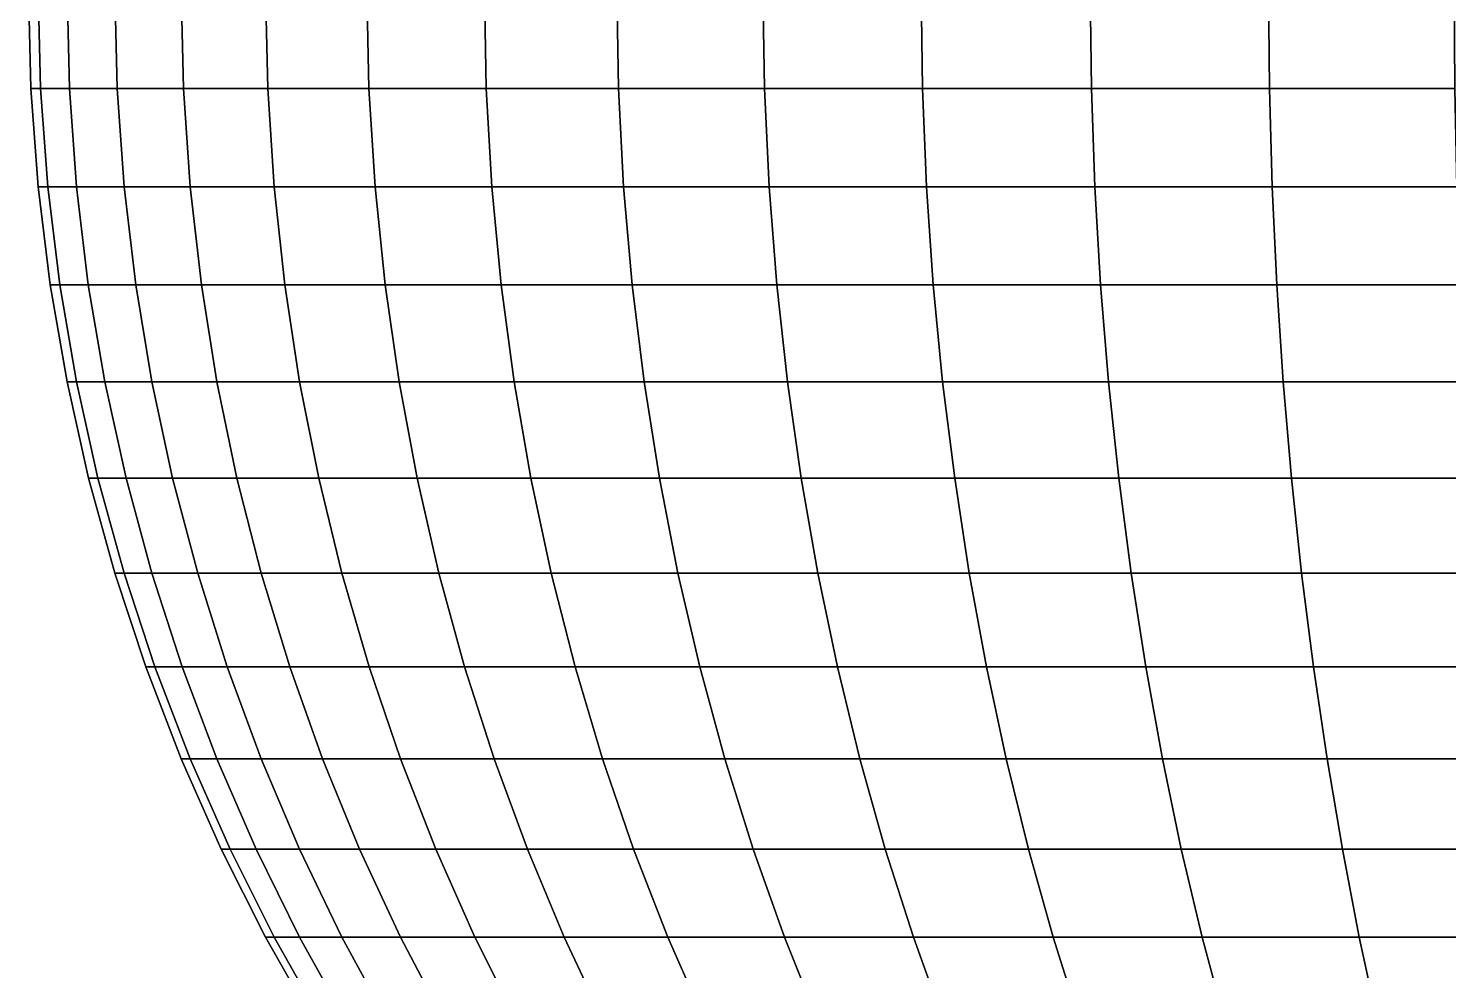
# Model space of a CAD drawing. Extents: x -610 to 610, y -610 to 610.
# Drawn here: x -609.6 to -178.6, y -297.5 to -11.7 of the extents above; entities that cross this region are included whole.
import ezdxf

# ---------------------------------------------------------------- set-up
doc = ezdxf.new("R2010")
doc.units = 0

msp = doc.modelspace()

# ---------------------------------------------------------------- linework, layer by layer
for points in [[(-608.865723, -29.911655), (-609.599976, 0), (-606.664612, 0, -59.751247), (-605.933899, -29.911655, -59.679276)], [(-605.933899, -29.911655, 59.679276), (-606.664612, 0, 59.751247), (-609.599976, 0), (-608.865723, -29.911655)], [(-605.933899, -29.911655, -59.679276), (-606.664612, 0, -59.751247), (-597.886719, 0, -118.927063), (-597.166504, -29.911655, -118.783813)], [(-597.166504, -29.911655, 118.783813), (-597.886719, 0, 118.927063), (-606.664612, 0, 59.751247), (-605.933899, -29.911655, 59.679276)], [(-597.166504, -29.911655, -118.783813), (-597.886719, 0, -118.927063), (-583.35083, 0, -176.957535), (-582.648132, -29.911655, -176.744385)], [(-582.648132, -29.911655, 176.744385), (-583.35083, 0, 176.957535), (-597.886719, 0, 118.927063), (-597.166504, -29.911655, 118.783813)], [(-582.648132, -29.911655, -176.744385), (-583.35083, 0, -176.957535), (-563.19696, 0, -233.283813), (-562.518555, -29.911655, -233.002823)], [(-562.518555, -29.911655, 233.002823), (-563.19696, 0, 233.283813), (-583.35083, 0, 176.957535), (-582.648132, -29.911655, 176.744385)], [(-562.518555, -29.911655, -233.002823), (-563.19696, 0, -233.283813), (-537.619202, 0, -287.363464), (-536.971619, -29.911655, -287.017303)], [(-536.971619, -29.911655, 287.017303), (-537.619202, 0, 287.363464), (-563.19696, 0, 233.283813), (-562.518555, -29.911655, 233.002823)], [(-536.971619, -29.911655, -287.017303), (-537.619202, 0, -287.363464), (-506.863861, 0, -338.675629), (-506.253326, -29.911655, -338.267639)], [(-506.253326, -29.911655, 338.267639), (-506.863861, 0, 338.675629), (-537.619202, 0, 287.363464), (-536.971619, -29.911655, 287.017303)], [(-506.253326, -29.911655, -338.267639), (-506.863861, 0, -338.675629), (-471.227173, 0, -386.726135), (-470.659576, -29.911655, -386.260315)], [(-470.659576, -29.911655, 386.260315), (-471.227173, 0, 386.726135), (-506.863861, 0, 338.675629), (-506.253326, -29.911655, 338.267639)], [(-470.659576, -29.911655, -386.260315), (-471.227173, 0, -386.726135), (-431.052277, 0, -431.052277), (-430.533051, -29.911655, -430.533051)], [(-430.533051, -29.911655, 430.533051), (-431.052277, 0, 431.052277), (-471.227173, 0, 386.726135), (-470.659576, -29.911655, 386.260315)], [(-430.533051, -29.911655, -430.533051), (-431.052277, 0, -431.052277), (-386.726135, 0, -471.227173), (-386.260315, -29.911655, -470.659576)], [(-386.260315, -29.911655, 470.659576), (-386.726135, 0, 471.227173), (-431.052277, 0, 431.052277), (-430.533051, -29.911655, 430.533051)], [(-386.260315, -29.911655, -470.659576), (-386.726135, 0, -471.227173), (-338.675629, 0, -506.863861), (-338.267639, -29.911655, -506.253326)], [(-338.267639, -29.911655, 506.253326), (-338.675629, 0, 506.863861), (-386.726135, 0, 471.227173), (-386.260315, -29.911655, 470.659576)], [(-338.267639, -29.911655, -506.253326), (-338.675629, 0, -506.863861), (-287.363464, 0, -537.619202), (-287.017303, -29.911655, -536.971619)], [(-287.017303, -29.911655, 536.971619), (-287.363464, 0, 537.619202), (-338.675629, 0, 506.863861), (-338.267639, -29.911655, 506.253326)], [(-287.017303, -29.911655, -536.971619), (-287.363464, 0, -537.619202), (-233.283813, 0, -563.19696), (-233.002823, -29.911655, -562.518555)], [(-233.002823, -29.911655, 562.518555), (-233.283813, 0, 563.19696), (-287.363464, 0, 537.619202), (-287.017303, -29.911655, 536.971619)], [(-233.002823, -29.911655, -562.518555), (-233.283813, 0, -563.19696), (-176.957535, 0, -583.35083), (-176.744385, -29.911655, -582.648132)], [(-176.744385, -29.911655, 582.648132), (-176.957535, 0, 583.35083), (-233.283813, 0, 563.19696), (-233.002823, -29.911655, 562.518555)], [(-606.664612, -59.751247), (-608.865723, -29.911655), (-605.933899, -29.911655, -59.679276), (-603.743347, -59.751247, -59.463531)], [(-603.743347, -59.751247, 59.463531), (-605.933899, -29.911655, 59.679276), (-608.865723, -29.911655), (-606.664612, -59.751247)], [(-603.743347, -59.751247, -59.463531), (-605.933899, -29.911655, -59.679276), (-597.166504, -29.911655, -118.783813), (-595.007751, -59.751247, -118.354393)], [(-595.007751, -59.751247, 118.354393), (-597.166504, -29.911655, 118.783813), (-605.933899, -29.911655, 59.679276), (-603.743347, -59.751247, 59.463531)], [(-595.007751, -59.751247, -118.354393), (-597.166504, -29.911655, -118.783813), (-582.648132, -29.911655, -176.744385), (-580.541809, -59.751247, -176.105438)], [(-580.541809, -59.751247, 176.105438), (-582.648132, -29.911655, 176.744385), (-597.166504, -29.911655, 118.783813), (-595.007751, -59.751247, 118.354393)], [(-580.541809, -59.751247, -176.105438), (-582.648132, -29.911655, -176.744385), (-562.518555, -29.911655, -233.002823), (-560.484985, -59.751247, -232.160507)], [(-560.484985, -59.751247, 232.160507), (-562.518555, -29.911655, 233.002823), (-582.648132, -29.911655, 176.744385), (-580.541809, -59.751247, 176.105438)], [(-560.484985, -59.751247, -232.160507), (-562.518555, -29.911655, -233.002823), (-536.971619, -29.911655, -287.017303), (-535.030396, -59.751247, -285.979706)], [(-535.030396, -59.751247, 285.979706), (-536.971619, -29.911655, 287.017303), (-562.518555, -29.911655, 233.002823), (-560.484985, -59.751247, 232.160507)], [(-535.030396, -59.751247, -285.979706), (-536.971619, -29.911655, -287.017303), (-506.253326, -29.911655, -338.267639), (-504.423157, -59.751247, -337.0448)], [(-504.423157, -59.751247, 337.0448), (-506.253326, -29.911655, 338.267639), (-536.971619, -29.911655, 287.017303), (-535.030396, -59.751247, 285.979706)], [(-504.423157, -59.751247, -337.0448), (-506.253326, -29.911655, -338.267639), (-470.659576, -29.911655, -386.260315), (-468.958069, -59.751247, -384.863983)], [(-468.958069, -59.751247, 384.863983), (-470.659576, -29.911655, 386.260315), (-506.253326, -29.911655, 338.267639), (-504.423157, -59.751247, 337.0448)], [(-468.958069, -59.751247, -384.863983), (-470.659576, -29.911655, -386.260315), (-430.533051, -29.911655, -430.533051), (-428.976654, -59.751247, -428.976654)], [(-428.976654, -59.751247, 428.976654), (-430.533051, -29.911655, 430.533051), (-470.659576, -29.911655, 386.260315), (-468.958069, -59.751247, 384.863983)], [(-428.976654, -59.751247, -428.976654), (-430.533051, -29.911655, -430.533051), (-386.260315, -29.911655, -470.659576), (-384.863983, -59.751247, -468.958069)], [(-384.863983, -59.751247, 468.958069), (-386.260315, -29.911655, 470.659576), (-430.533051, -29.911655, 430.533051), (-428.976654, -59.751247, 428.976654)], [(-384.863983, -59.751247, -468.958069), (-386.260315, -29.911655, -470.659576), (-338.267639, -29.911655, -506.253326), (-337.0448, -59.751247, -504.423157)], [(-337.0448, -59.751247, 504.423157), (-338.267639, -29.911655, 506.253326), (-386.260315, -29.911655, 470.659576), (-384.863983, -59.751247, 468.958069)], [(-337.0448, -59.751247, -504.423157), (-338.267639, -29.911655, -506.253326), (-287.017303, -29.911655, -536.971619), (-285.979706, -59.751247, -535.030396)], [(-285.979706, -59.751247, 535.030396), (-287.017303, -29.911655, 536.971619), (-338.267639, -29.911655, 506.253326), (-337.0448, -59.751247, 504.423157)], [(-285.979706, -59.751247, -535.030396), (-287.017303, -29.911655, -536.971619), (-233.002823, -29.911655, -562.518555), (-232.160507, -59.751247, -560.484985)], [(-232.160507, -59.751247, 560.484985), (-233.002823, -29.911655, 562.518555), (-287.017303, -29.911655, 536.971619), (-285.979706, -59.751247, 535.030396)], [(-232.160507, -59.751247, -560.484985), (-233.002823, -29.911655, -562.518555), (-176.744385, -29.911655, -582.648132), (-176.105438, -59.751247, -580.541809)], [(-176.105438, -59.751247, 580.541809), (-176.744385, -29.911655, 582.648132), (-233.002823, -29.911655, 562.518555), (-232.160507, -59.751247, 560.484985)], [(-603.002014, -89.446892), (-606.664612, -59.751247), (-603.743347, -59.751247, -59.463531), (-600.098389, -89.446892, -59.10453)], [(-600.098389, -89.446892, 59.10453), (-603.743347, -59.751247, 59.463531), (-606.664612, -59.751247), (-603.002014, -89.446892)], [(-600.098389, -89.446892, -59.10453), (-603.743347, -59.751247, -59.463531), (-595.007751, -59.751247, -118.354393), (-591.415527, -89.446892, -117.639854)], [(-591.415527, -89.446892, 117.639854), (-595.007751, -59.751247, 118.354393), (-603.743347, -59.751247, 59.463531), (-600.098389, -89.446892, 59.10453)], [(-591.415527, -89.446892, -117.639854), (-595.007751, -59.751247, -118.354393), (-580.541809, -59.751247, -176.105438), (-577.036926, -89.446892, -175.042236)], [(-577.036926, -89.446892, 175.042236), (-580.541809, -59.751247, 176.105438), (-595.007751, -59.751247, 118.354393), (-591.415527, -89.446892, 117.639854)], [(-577.036926, -89.446892, -175.042236), (-580.541809, -59.751247, -176.105438), (-560.484985, -59.751247, -232.160507), (-557.101196, -89.446892, -230.758881)], [(-557.101196, -89.446892, 230.758881), (-560.484985, -59.751247, 232.160507), (-580.541809, -59.751247, 176.105438), (-577.036926, -89.446892, 175.042236)], [(-557.101196, -89.446892, -230.758881), (-560.484985, -59.751247, -232.160507), (-535.030396, -59.751247, -285.979706), (-531.800293, -89.446892, -284.253174)], [(-531.800293, -89.446892, 284.253174), (-535.030396, -59.751247, 285.979706), (-560.484985, -59.751247, 232.160507), (-557.101196, -89.446892, 230.758881)], [(-531.800293, -89.446892, -284.253174), (-535.030396, -59.751247, -285.979706), (-504.423157, -59.751247, -337.0448), (-501.377838, -89.446892, -335.009979)], [(-501.377838, -89.446892, 335.009979), (-504.423157, -59.751247, 337.0448), (-535.030396, -59.751247, 285.979706), (-531.800293, -89.446892, 284.253174)], [(-501.377838, -89.446892, -335.009979), (-504.423157, -59.751247, -337.0448), (-468.958069, -59.751247, -384.863983), (-466.126862, -89.446892, -382.540436)], [(-466.126862, -89.446892, 382.540436), (-468.958069, -59.751247, 384.863983), (-504.423157, -59.751247, 337.0448), (-501.377838, -89.446892, 335.009979)], [(-466.126862, -89.446892, -382.540436), (-468.958069, -59.751247, -384.863983), (-428.976654, -59.751247, -428.976654), (-426.38681, -89.446892, -426.38681)], [(-426.38681, -89.446892, 426.38681), (-428.976654, -59.751247, 428.976654), (-468.958069, -59.751247, 384.863983), (-466.126862, -89.446892, 382.540436)], [(-426.38681, -89.446892, -426.38681), (-428.976654, -59.751247, -428.976654), (-384.863983, -59.751247, -468.958069), (-382.540436, -89.446892, -466.126862)], [(-382.540436, -89.446892, 466.126862), (-384.863983, -59.751247, 468.958069), (-428.976654, -59.751247, 428.976654), (-426.38681, -89.446892, 426.38681)], [(-382.540436, -89.446892, -466.126862), (-384.863983, -59.751247, -468.958069), (-337.0448, -59.751247, -504.423157), (-335.009979, -89.446892, -501.377838)], [(-335.009979, -89.446892, 501.377838), (-337.0448, -59.751247, 504.423157), (-384.863983, -59.751247, 468.958069), (-382.540436, -89.446892, 466.126862)], [(-335.009979, -89.446892, -501.377838), (-337.0448, -59.751247, -504.423157), (-285.979706, -59.751247, -535.030396), (-284.253174, -89.446892, -531.800293)], [(-284.253174, -89.446892, 531.800293), (-285.979706, -59.751247, 535.030396), (-337.0448, -59.751247, 504.423157), (-335.009979, -89.446892, 501.377838)], [(-284.253174, -89.446892, -531.800293), (-285.979706, -59.751247, -535.030396), (-232.160507, -59.751247, -560.484985), (-230.758881, -89.446892, -557.101196)], [(-230.758881, -89.446892, 557.101196), (-232.160507, -59.751247, 560.484985), (-285.979706, -59.751247, 535.030396), (-284.253174, -89.446892, 531.800293)], [(-230.758881, -89.446892, -557.101196), (-232.160507, -59.751247, -560.484985), (-176.105438, -59.751247, -580.541809), (-175.042236, -89.446892, -577.036926)], [(-175.042236, -89.446892, 577.036926), (-176.105438, -59.751247, 580.541809), (-232.160507, -59.751247, 560.484985), (-230.758881, -89.446892, 557.101196)], [(-597.886719, -118.927063), (-603.002014, -89.446892), (-600.098389, -89.446892, -59.10453), (-595.007751, -118.927063, -58.603146)], [(-595.007751, -118.927063, 58.603146), (-600.098389, -89.446892, 59.10453), (-603.002014, -89.446892), (-597.886719, -118.927063)], [(-595.007751, -118.927063, -58.603146), (-600.098389, -89.446892, -59.10453), (-591.415527, -89.446892, -117.639854), (-586.398499, -118.927063, -116.641907)], [(-586.398499, -118.927063, 116.641907), (-591.415527, -89.446892, 117.639854), (-600.098389, -89.446892, 59.10453), (-595.007751, -118.927063, 58.603146)], [(-586.398499, -118.927063, -116.641907), (-591.415527, -89.446892, -117.639854), (-577.036926, -89.446892, -175.042236), (-572.141907, -118.927063, -173.557358)], [(-572.141907, -118.927063, 173.557358), (-577.036926, -89.446892, 175.042236), (-591.415527, -89.446892, 117.639854), (-586.398499, -118.927063, 116.641907)], [(-572.141907, -118.927063, -173.557358), (-577.036926, -89.446892, -175.042236), (-557.101196, -89.446892, -230.758881), (-552.375305, -118.927063, -228.801331)], [(-552.375305, -118.927063, 228.801331), (-557.101196, -89.446892, 230.758881), (-577.036926, -89.446892, 175.042236), (-572.141907, -118.927063, 173.557358)], [(-552.375305, -118.927063, -228.801331), (-557.101196, -89.446892, -230.758881), (-531.800293, -89.446892, -284.253174), (-527.289001, -118.927063, -281.841858)], [(-527.289001, -118.927063, 281.841858), (-531.800293, -89.446892, 284.253174), (-557.101196, -89.446892, 230.758881), (-552.375305, -118.927063, 228.801331)], [(-527.289001, -118.927063, -281.841858), (-531.800293, -89.446892, -284.253174), (-501.377838, -89.446892, -335.009979), (-497.124634, -118.927063, -332.16806)], [(-497.124634, -118.927063, 332.16806), (-501.377838, -89.446892, 335.009979), (-531.800293, -89.446892, 284.253174), (-527.289001, -118.927063, 281.841858)], [(-497.124634, -118.927063, -332.16806), (-501.377838, -89.446892, -335.009979), (-466.126862, -89.446892, -382.540436), (-462.172668, -118.927063, -379.295319)], [(-462.172668, -118.927063, 379.295319), (-466.126862, -89.446892, 382.540436), (-501.377838, -89.446892, 335.009979), (-497.124634, -118.927063, 332.16806)], [(-462.172668, -118.927063, -379.295319), (-466.126862, -89.446892, -382.540436), (-426.38681, -89.446892, -426.38681), (-422.769775, -118.927063, -422.769775)], [(-422.769775, -118.927063, 422.769775), (-426.38681, -89.446892, 426.38681), (-466.126862, -89.446892, 382.540436), (-462.172668, -118.927063, 379.295319)], [(-422.769775, -118.927063, -422.769775), (-426.38681, -89.446892, -426.38681), (-382.540436, -89.446892, -466.126862), (-379.295319, -118.927063, -462.172668)], [(-379.295319, -118.927063, 462.172668), (-382.540436, -89.446892, 466.126862), (-426.38681, -89.446892, 426.38681), (-422.769775, -118.927063, 422.769775)], [(-379.295319, -118.927063, -462.172668), (-382.540436, -89.446892, -466.126862), (-335.009979, -89.446892, -501.377838), (-332.16806, -118.927063, -497.124634)], [(-332.16806, -118.927063, 497.124634), (-335.009979, -89.446892, 501.377838), (-382.540436, -89.446892, 466.126862), (-379.295319, -118.927063, 462.172668)], [(-332.16806, -118.927063, -497.124634), (-335.009979, -89.446892, -501.377838), (-284.253174, -89.446892, -531.800293), (-281.841858, -118.927063, -527.289001)], [(-281.841858, -118.927063, 527.289001), (-284.253174, -89.446892, 531.800293), (-335.009979, -89.446892, 501.377838), (-332.16806, -118.927063, 497.124634)], [(-281.841858, -118.927063, -527.289001), (-284.253174, -89.446892, -531.800293), (-230.758881, -89.446892, -557.101196), (-228.801331, -118.927063, -552.375305)], [(-228.801331, -118.927063, 552.375305), (-230.758881, -89.446892, 557.101196), (-284.253174, -89.446892, 531.800293), (-281.841858, -118.927063, 527.289001)], [(-228.801331, -118.927063, -552.375305), (-230.758881, -89.446892, -557.101196), (-175.042236, -89.446892, -577.036926), (-173.557358, -118.927063, -572.141907)], [(-173.557358, -118.927063, 572.141907), (-175.042236, -89.446892, 577.036926), (-230.758881, -89.446892, 557.101196), (-228.801331, -118.927063, 552.375305)], [(-591.331055, -148.120712), (-597.886719, -118.927063), (-595.007751, -118.927063, -58.603146), (-588.483643, -148.120712, -57.960579)], [(-588.483643, -148.120712, 57.960579), (-595.007751, -118.927063, 58.603146), (-597.886719, -118.927063), (-591.331055, -148.120712)], [(-588.483643, -148.120712, -57.960579), (-595.007751, -118.927063, -58.603146), (-586.398499, -118.927063, -116.641907), (-579.96875, -148.120712, -115.362961)], [(-579.96875, -148.120712, 115.362961), (-586.398499, -118.927063, 116.641907), (-595.007751, -118.927063, 58.603146), (-588.483643, -148.120712, 57.960579)], [(-579.96875, -148.120712, -115.362961), (-586.398499, -118.927063, -116.641907), (-572.141907, -118.927063, -173.557358), (-565.86853, -148.120712, -171.654343)], [(-565.86853, -148.120712, 171.654343), (-572.141907, -118.927063, 173.557358), (-586.398499, -118.927063, 116.641907), (-579.96875, -148.120712, 115.362961)], [(-565.86853, -148.120712, -171.654343), (-572.141907, -118.927063, -173.557358), (-552.375305, -118.927063, -228.801331), (-546.318665, -148.120712, -226.292603)], [(-546.318665, -148.120712, 226.292603), (-552.375305, -118.927063, 228.801331), (-572.141907, -118.927063, 173.557358), (-565.86853, -148.120712, 171.654343)], [(-546.318665, -148.120712, -226.292603), (-552.375305, -118.927063, -228.801331), (-527.289001, -118.927063, -281.841858), (-521.507385, -148.120712, -278.751526)], [(-521.507385, -148.120712, 278.751526), (-527.289001, -118.927063, 281.841858), (-552.375305, -118.927063, 228.801331), (-546.318665, -148.120712, 226.292603)], [(-521.507385, -148.120712, -278.751526), (-527.289001, -118.927063, -281.841858), (-497.124634, -118.927063, -332.16806), (-491.673798, -148.120712, -328.525909)], [(-491.673798, -148.120712, 328.525909), (-497.124634, -118.927063, 332.16806), (-527.289001, -118.927063, 281.841858), (-521.507385, -148.120712, 278.751526)], [(-491.673798, -148.120712, -328.525909), (-497.124634, -118.927063, -332.16806), (-462.172668, -118.927063, -379.295319), (-457.105103, -148.120712, -375.136444)], [(-457.105103, -148.120712, 375.136444), (-462.172668, -118.927063, 379.295319), (-497.124634, -118.927063, 332.16806), (-491.673798, -148.120712, 328.525909)], [(-457.105103, -148.120712, -375.136444), (-462.172668, -118.927063, -379.295319), (-422.769775, -118.927063, -422.769775), (-418.134186, -148.120712, -418.134186)], [(-418.134186, -148.120712, 418.134186), (-422.769775, -118.927063, 422.769775), (-462.172668, -118.927063, 379.295319), (-457.105103, -148.120712, 375.136444)], [(-418.134186, -148.120712, -418.134186), (-422.769775, -118.927063, -422.769775), (-379.295319, -118.927063, -462.172668), (-375.136444, -148.120712, -457.105103)], [(-375.136444, -148.120712, 457.105103), (-379.295319, -118.927063, 462.172668), (-422.769775, -118.927063, 422.769775), (-418.134186, -148.120712, 418.134186)], [(-375.136444, -148.120712, -457.105103), (-379.295319, -118.927063, -462.172668), (-332.16806, -118.927063, -497.124634), (-328.525909, -148.120712, -491.673798)], [(-328.525909, -148.120712, 491.673798), (-332.16806, -118.927063, 497.124634), (-379.295319, -118.927063, 462.172668), (-375.136444, -148.120712, 457.105103)], [(-328.525909, -148.120712, -491.673798), (-332.16806, -118.927063, -497.124634), (-281.841858, -118.927063, -527.289001), (-278.751526, -148.120712, -521.507385)], [(-278.751526, -148.120712, 521.507385), (-281.841858, -118.927063, 527.289001), (-332.16806, -118.927063, 497.124634), (-328.525909, -148.120712, 491.673798)], [(-278.751526, -148.120712, -521.507385), (-281.841858, -118.927063, -527.289001), (-228.801331, -118.927063, -552.375305), (-226.292603, -148.120712, -546.318665)], [(-226.292603, -148.120712, 546.318665), (-228.801331, -118.927063, 552.375305), (-281.841858, -118.927063, 527.289001), (-278.751526, -148.120712, 521.507385)], [(-226.292603, -148.120712, -546.318665), (-228.801331, -118.927063, -552.375305), (-173.557358, -118.927063, -572.141907), (-171.654343, -148.120712, -565.86853)], [(-171.654343, -148.120712, 565.86853), (-173.557358, -118.927063, 572.141907), (-228.801331, -118.927063, 552.375305), (-226.292603, -148.120712, 546.318665)], [(-583.35083, -176.957535), (-591.331055, -148.120712), (-588.483643, -148.120712, -57.960579), (-580.541809, -176.957535, -57.178379)], [(-580.541809, -176.957535, 57.178379), (-588.483643, -148.120712, 57.960579), (-591.331055, -148.120712), (-583.35083, -176.957535)], [(-580.541809, -176.957535, -57.178379), (-588.483643, -148.120712, -57.960579), (-579.96875, -148.120712, -115.362961), (-572.141907, -176.957535, -113.806099)], [(-572.141907, -176.957535, 113.806099), (-579.96875, -148.120712, 115.362961), (-588.483643, -148.120712, 57.960579), (-580.541809, -176.957535, 57.178379)], [(-572.141907, -176.957535, -113.806099), (-579.96875, -148.120712, -115.362961), (-565.86853, -148.120712, -171.654343), (-558.231934, -176.957535, -169.337814)], [(-558.231934, -176.957535, 169.337814), (-565.86853, -148.120712, 171.654343), (-579.96875, -148.120712, 115.362961), (-572.141907, -176.957535, 113.806099)], [(-558.231934, -176.957535, -169.337814), (-565.86853, -148.120712, -171.654343), (-546.318665, -148.120712, -226.292603), (-538.945862, -176.957535, -223.238693)], [(-538.945862, -176.957535, 223.238693), (-546.318665, -148.120712, 226.292603), (-565.86853, -148.120712, 171.654343), (-558.231934, -176.957535, 169.337814)], [(-538.945862, -176.957535, -223.238693), (-546.318665, -148.120712, -226.292603), (-521.507385, -148.120712, -278.751526), (-514.469482, -176.957535, -274.989685)], [(-514.469482, -176.957535, 274.989685), (-521.507385, -148.120712, 278.751526), (-546.318665, -148.120712, 226.292603), (-538.945862, -176.957535, 223.238693)], [(-514.469482, -176.957535, -274.989685), (-521.507385, -148.120712, -278.751526), (-491.673798, -148.120712, -328.525909), (-485.038483, -176.957535, -324.092346)], [(-485.038483, -176.957535, 324.092346), (-491.673798, -148.120712, 328.525909), (-521.507385, -148.120712, 278.751526), (-514.469482, -176.957535, 274.989685)], [(-485.038483, -176.957535, -324.092346), (-491.673798, -148.120712, -328.525909), (-457.105103, -148.120712, -375.136444), (-450.936279, -176.957535, -370.073853)], [(-450.936279, -176.957535, 370.073853), (-457.105103, -148.120712, 375.136444), (-491.673798, -148.120712, 328.525909), (-485.038483, -176.957535, 324.092346)], [(-450.936279, -176.957535, -370.073853), (-457.105103, -148.120712, -375.136444), (-418.134186, -148.120712, -418.134186), (-412.491333, -176.957535, -412.491333)], [(-412.491333, -176.957535, 412.491333), (-418.134186, -148.120712, 418.134186), (-457.105103, -148.120712, 375.136444), (-450.936279, -176.957535, 370.073853)], [(-412.491333, -176.957535, -412.491333), (-418.134186, -148.120712, -418.134186), (-375.136444, -148.120712, -457.105103), (-370.073853, -176.957535, -450.936279)], [(-370.073853, -176.957535, 450.936279), (-375.136444, -148.120712, 457.105103), (-418.134186, -148.120712, 418.134186), (-412.491333, -176.957535, 412.491333)], [(-370.073853, -176.957535, -450.936279), (-375.136444, -148.120712, -457.105103), (-328.525909, -148.120712, -491.673798), (-324.092346, -176.957535, -485.038483)], [(-324.092346, -176.957535, 485.038483), (-328.525909, -148.120712, 491.673798), (-375.136444, -148.120712, 457.105103), (-370.073853, -176.957535, 450.936279)], [(-324.092346, -176.957535, -485.038483), (-328.525909, -148.120712, -491.673798), (-278.751526, -148.120712, -521.507385), (-274.989685, -176.957535, -514.469482)], [(-274.989685, -176.957535, 514.469482), (-278.751526, -148.120712, 521.507385), (-328.525909, -148.120712, 491.673798), (-324.092346, -176.957535, 485.038483)], [(-274.989685, -176.957535, -514.469482), (-278.751526, -148.120712, -521.507385), (-226.292603, -148.120712, -546.318665), (-223.238693, -176.957535, -538.945862)], [(-223.238693, -176.957535, 538.945862), (-226.292603, -148.120712, 546.318665), (-278.751526, -148.120712, 521.507385), (-274.989685, -176.957535, 514.469482)], [(-223.238693, -176.957535, -538.945862), (-226.292603, -148.120712, -546.318665), (-171.654343, -148.120712, -565.86853), (-169.337814, -176.957535, -558.231934)], [(-169.337814, -176.957535, 558.231934), (-171.654343, -148.120712, 565.86853), (-226.292603, -148.120712, 546.318665), (-223.238693, -176.957535, 538.945862)], [(-573.965271, -205.368057), (-583.35083, -176.957535), (-580.541809, -176.957535, -57.178379), (-571.201477, -205.368057, -56.258434)], [(-571.201477, -205.368057, 56.258434), (-580.541809, -176.957535, 57.178379), (-583.35083, -176.957535), (-573.965271, -205.368057)], [(-571.201477, -205.368057, -56.258434), (-580.541809, -176.957535, -57.178379), (-572.141907, -176.957535, -113.806099), (-562.936707, -205.368057, -111.975067)], [(-562.936707, -205.368057, 111.975067), (-572.141907, -176.957535, 113.806099), (-580.541809, -176.957535, 57.178379), (-571.201477, -205.368057, 56.258434)], [(-562.936707, -205.368057, -111.975067), (-572.141907, -176.957535, -113.806099), (-558.231934, -176.957535, -169.337814), (-549.250549, -205.368057, -166.613327)], [(-549.250549, -205.368057, 166.613327), (-558.231934, -176.957535, 169.337814), (-572.141907, -176.957535, 113.806099), (-562.936707, -205.368057, 111.975067)], [(-549.250549, -205.368057, -166.613327), (-558.231934, -176.957535, -169.337814), (-538.945862, -176.957535, -223.238693), (-530.27478, -205.368057, -219.647003)], [(-530.27478, -205.368057, 219.647003), (-538.945862, -176.957535, 223.238693), (-558.231934, -176.957535, 169.337814), (-549.250549, -205.368057, 166.613327)], [(-530.27478, -205.368057, -219.647003), (-538.945862, -176.957535, -223.238693), (-514.469482, -176.957535, -274.989685), (-506.192169, -205.368057, -270.565338)], [(-506.192169, -205.368057, 270.565338), (-514.469482, -176.957535, 274.989685), (-538.945862, -176.957535, 223.238693), (-530.27478, -205.368057, 219.647003)], [(-506.192169, -205.368057, -270.565338), (-514.469482, -176.957535, -274.989685), (-485.038483, -176.957535, -324.092346), (-477.23468, -205.368057, -318.878021)], [(-477.23468, -205.368057, 318.878021), (-485.038483, -176.957535, 324.092346), (-514.469482, -176.957535, 274.989685), (-506.192169, -205.368057, 270.565338)], [(-477.23468, -205.368057, -318.878021), (-485.038483, -176.957535, -324.092346), (-450.936279, -176.957535, -370.073853), (-443.681122, -205.368057, -364.11972)], [(-443.681122, -205.368057, 364.11972), (-450.936279, -176.957535, 370.073853), (-485.038483, -176.957535, 324.092346), (-477.23468, -205.368057, 318.878021)], [(-443.681122, -205.368057, -364.11972), (-450.936279, -176.957535, -370.073853), (-412.491333, -176.957535, -412.491333), (-405.854736, -205.368057, -405.854736)], [(-405.854736, -205.368057, 405.854736), (-412.491333, -176.957535, 412.491333), (-450.936279, -176.957535, 370.073853), (-443.681122, -205.368057, 364.11972)], [(-405.854736, -205.368057, -405.854736), (-412.491333, -176.957535, -412.491333), (-370.073853, -176.957535, -450.936279), (-364.11972, -205.368057, -443.681122)], [(-364.11972, -205.368057, 443.681122), (-370.073853, -176.957535, 450.936279), (-412.491333, -176.957535, 412.491333), (-405.854736, -205.368057, 405.854736)], [(-364.11972, -205.368057, -443.681122), (-370.073853, -176.957535, -450.936279), (-324.092346, -176.957535, -485.038483), (-318.878021, -205.368057, -477.23468)], [(-318.878021, -205.368057, 477.23468), (-324.092346, -176.957535, 485.038483), (-370.073853, -176.957535, 450.936279), (-364.11972, -205.368057, 443.681122)], [(-318.878021, -205.368057, -477.23468), (-324.092346, -176.957535, -485.038483), (-274.989685, -176.957535, -514.469482), (-270.565338, -205.368057, -506.192169)], [(-270.565338, -205.368057, 506.192169), (-274.989685, -176.957535, 514.469482), (-324.092346, -176.957535, 485.038483), (-318.878021, -205.368057, 477.23468)], [(-270.565338, -205.368057, -506.192169), (-274.989685, -176.957535, -514.469482), (-223.238693, -176.957535, -538.945862), (-219.647003, -205.368057, -530.27478)], [(-219.647003, -205.368057, 530.27478), (-223.238693, -176.957535, 538.945862), (-274.989685, -176.957535, 514.469482), (-270.565338, -205.368057, 506.192169)], [(-219.647003, -205.368057, -530.27478), (-223.238693, -176.957535, -538.945862), (-169.337814, -176.957535, -558.231934), (-166.613327, -205.368057, -549.250549)], [(-166.613327, -205.368057, 549.250549), (-169.337814, -176.957535, 558.231934), (-223.238693, -176.957535, 538.945862), (-219.647003, -205.368057, 530.27478)], [(-563.19696, -233.283813), (-573.965271, -205.368057), (-571.201477, -205.368057, -56.258434), (-560.484985, -233.283813, -55.202957)], [(-560.484985, -233.283813, 55.202957), (-571.201477, -205.368057, 56.258434), (-573.965271, -205.368057), (-563.19696, -233.283813)], [(-560.484985, -233.283813, -55.202957), (-571.201477, -205.368057, -56.258434), (-562.936707, -205.368057, -111.975067), (-552.375305, -233.283813, -109.874283)], [(-552.375305, -233.283813, 109.874283), (-562.936707, -205.368057, 111.975067), (-571.201477, -205.368057, 56.258434), (-560.484985, -233.283813, 55.202957)], [(-552.375305, -233.283813, -109.874283), (-562.936707, -205.368057, -111.975067), (-549.250549, -205.368057, -166.613327), (-538.945862, -233.283813, -163.487442)], [(-538.945862, -233.283813, 163.487442), (-549.250549, -205.368057, 166.613327), (-562.936707, -205.368057, 111.975067), (-552.375305, -233.283813, 109.874283)], [(-538.945862, -233.283813, -163.487442), (-549.250549, -205.368057, -166.613327), (-530.27478, -205.368057, -219.647003), (-520.326172, -233.283813, -215.526138)], [(-520.326172, -233.283813, 215.526138), (-530.27478, -205.368057, 219.647003), (-549.250549, -205.368057, 166.613327), (-538.945862, -233.283813, 163.487442)], [(-520.326172, -233.283813, -215.526138), (-530.27478, -205.368057, -219.647003), (-506.192169, -205.368057, -270.565338), (-496.695374, -233.283813, -265.489197)], [(-496.695374, -233.283813, 265.489197), (-506.192169, -205.368057, 270.565338), (-530.27478, -205.368057, 219.647003), (-520.326172, -233.283813, 215.526138)], [(-496.695374, -233.283813, -265.489197), (-506.192169, -205.368057, -270.565338), (-477.23468, -205.368057, -318.878021), (-468.281158, -233.283813, -312.895477)], [(-468.281158, -233.283813, 312.895477), (-477.23468, -205.368057, 318.878021), (-506.192169, -205.368057, 270.565338), (-496.695374, -233.283813, 265.489197)], [(-468.281158, -233.283813, -312.895477), (-477.23468, -205.368057, -318.878021), (-443.681122, -205.368057, -364.11972), (-435.357147, -233.283813, -357.288361)], [(-435.357147, -233.283813, 357.288361), (-443.681122, -205.368057, 364.11972), (-477.23468, -205.368057, 318.878021), (-468.281158, -233.283813, 312.895477)], [(-435.357147, -233.283813, -357.288361), (-443.681122, -205.368057, -364.11972), (-405.854736, -205.368057, -405.854736), (-398.240417, -233.283813, -398.240417)], [(-398.240417, -233.283813, 398.240417), (-405.854736, -205.368057, 405.854736), (-443.681122, -205.368057, 364.11972), (-435.357147, -233.283813, 357.288361)], [(-398.240417, -233.283813, -398.240417), (-405.854736, -205.368057, -405.854736), (-364.11972, -205.368057, -443.681122), (-357.288361, -233.283813, -435.357147)], [(-357.288361, -233.283813, 435.357147), (-364.11972, -205.368057, 443.681122), (-405.854736, -205.368057, 405.854736), (-398.240417, -233.283813, 398.240417)], [(-357.288361, -233.283813, -435.357147), (-364.11972, -205.368057, -443.681122), (-318.878021, -205.368057, -477.23468), (-312.895477, -233.283813, -468.281158)], [(-312.895477, -233.283813, 468.281158), (-318.878021, -205.368057, 477.23468), (-364.11972, -205.368057, 443.681122), (-357.288361, -233.283813, 435.357147)], [(-312.895477, -233.283813, -468.281158), (-318.878021, -205.368057, -477.23468), (-270.565338, -205.368057, -506.192169), (-265.489197, -233.283813, -496.695374)], [(-265.489197, -233.283813, 496.695374), (-270.565338, -205.368057, 506.192169), (-318.878021, -205.368057, 477.23468), (-312.895477, -233.283813, 468.281158)], [(-265.489197, -233.283813, -496.695374), (-270.565338, -205.368057, -506.192169), (-219.647003, -205.368057, -530.27478), (-215.526138, -233.283813, -520.326172)], [(-215.526138, -233.283813, 520.326172), (-219.647003, -205.368057, 530.27478), (-270.565338, -205.368057, 506.192169), (-265.489197, -233.283813, 496.695374)], [(-215.526138, -233.283813, -520.326172), (-219.647003, -205.368057, -530.27478), (-166.613327, -205.368057, -549.250549), (-163.487442, -233.283813, -538.945862)], [(-163.487442, -233.283813, 538.945862), (-166.613327, -205.368057, 549.250549), (-219.647003, -205.368057, 530.27478), (-215.526138, -233.283813, 520.326172)], [(-551.071899, -260.637573), (-563.19696, -233.283813), (-560.484985, -233.283813, -55.202957), (-548.418335, -260.637573, -54.014488)], [(-548.418335, -260.637573, 54.014488), (-560.484985, -233.283813, 55.202957), (-563.19696, -233.283813), (-551.071899, -260.637573)], [(-548.418335, -260.637573, -54.014488), (-560.484985, -233.283813, -55.202957), (-552.375305, -233.283813, -109.874283), (-540.483154, -260.637573, -107.508789)], [(-540.483154, -260.637573, 107.508789), (-552.375305, -233.283813, 109.874283), (-560.484985, -233.283813, 55.202957), (-548.418335, -260.637573, 54.014488)], [(-540.483154, -260.637573, -107.508789), (-552.375305, -233.283813, -109.874283), (-538.945862, -233.283813, -163.487442), (-527.342896, -260.637573, -159.967728)], [(-527.342896, -260.637573, 159.967728), (-538.945862, -233.283813, 163.487442), (-552.375305, -233.283813, 109.874283), (-540.483154, -260.637573, 107.508789)], [(-527.342896, -260.637573, -159.967728), (-538.945862, -233.283813, -163.487442), (-520.326172, -233.283813, -215.526138), (-509.124023, -260.637573, -210.886078)], [(-509.124023, -260.637573, 210.886078), (-520.326172, -233.283813, 215.526138), (-538.945862, -233.283813, 163.487442), (-527.342896, -260.637573, 159.967728)], [(-509.124023, -260.637573, -210.886078), (-520.326172, -233.283813, -215.526138), (-496.695374, -233.283813, -265.489197), (-486.002014, -260.637573, -259.773468)], [(-486.002014, -260.637573, 259.773468), (-496.695374, -233.283813, 265.489197), (-520.326172, -233.283813, 215.526138), (-509.124023, -260.637573, 210.886078)], [(-486.002014, -260.637573, -259.773468), (-496.695374, -233.283813, -265.489197), (-468.281158, -233.283813, -312.895477), (-458.199493, -260.637573, -306.159149)], [(-458.199493, -260.637573, 306.159149), (-468.281158, -233.283813, 312.895477), (-496.695374, -233.283813, 265.489197), (-486.002014, -260.637573, 259.773468)], [(-458.199493, -260.637573, -306.159149), (-468.281158, -233.283813, -312.895477), (-435.357147, -233.283813, -357.288361), (-425.984314, -260.637573, -349.596283)], [(-425.984314, -260.637573, 349.596283), (-435.357147, -233.283813, 357.288361), (-468.281158, -233.283813, 312.895477), (-458.199493, -260.637573, 306.159149)], [(-425.984314, -260.637573, -349.596283), (-435.357147, -233.283813, -357.288361), (-398.240417, -233.283813, -398.240417), (-389.666656, -260.637573, -389.666656)], [(-389.666656, -260.637573, 389.666656), (-398.240417, -233.283813, 398.240417), (-435.357147, -233.283813, 357.288361), (-425.984314, -260.637573, 349.596283)], [(-389.666656, -260.637573, -389.666656), (-398.240417, -233.283813, -398.240417), (-357.288361, -233.283813, -435.357147), (-349.596283, -260.637573, -425.984314)], [(-349.596283, -260.637573, 425.984314), (-357.288361, -233.283813, 435.357147), (-398.240417, -233.283813, 398.240417), (-389.666656, -260.637573, 389.666656)], [(-349.596283, -260.637573, -425.984314), (-357.288361, -233.283813, -435.357147), (-312.895477, -233.283813, -468.281158), (-306.159149, -260.637573, -458.199493)], [(-306.159149, -260.637573, 458.199493), (-312.895477, -233.283813, 468.281158), (-357.288361, -233.283813, 435.357147), (-349.596283, -260.637573, 425.984314)], [(-306.159149, -260.637573, -458.199493), (-312.895477, -233.283813, -468.281158), (-265.489197, -233.283813, -496.695374), (-259.773468, -260.637573, -486.002014)], [(-259.773468, -260.637573, 486.002014), (-265.489197, -233.283813, 496.695374), (-312.895477, -233.283813, 468.281158), (-306.159149, -260.637573, 458.199493)], [(-259.773468, -260.637573, -486.002014), (-265.489197, -233.283813, -496.695374), (-215.526138, -233.283813, -520.326172), (-210.886078, -260.637573, -509.124023)], [(-210.886078, -260.637573, 509.124023), (-215.526138, -233.283813, 520.326172), (-265.489197, -233.283813, 496.695374), (-259.773468, -260.637573, 486.002014)], [(-210.886078, -260.637573, -509.124023), (-215.526138, -233.283813, -520.326172), (-163.487442, -233.283813, -538.945862), (-159.967728, -260.637573, -527.342896)], [(-159.967728, -260.637573, 527.342896), (-163.487442, -233.283813, 538.945862), (-215.526138, -233.283813, 520.326172), (-210.886078, -260.637573, 509.124023)], [(-537.619202, -287.363464), (-551.071899, -260.637573), (-548.418335, -260.637573, -54.014488), (-535.030396, -287.363464, -52.695896)], [(-535.030396, -287.363464, 52.695896), (-548.418335, -260.637573, 54.014488), (-551.071899, -260.637573), (-537.619202, -287.363464)], [(-535.030396, -287.363464, -52.695896), (-548.418335, -260.637573, -54.014488), (-540.483154, -260.637573, -107.508789), (-527.289001, -287.363464, -104.884308)], [(-527.289001, -287.363464, 104.884308), (-540.483154, -260.637573, 107.508789), (-548.418335, -260.637573, 54.014488), (-535.030396, -287.363464, 52.695896)], [(-527.289001, -287.363464, -104.884308), (-540.483154, -260.637573, -107.508789), (-527.342896, -260.637573, -159.967728), (-514.469482, -287.363464, -156.062622)], [(-514.469482, -287.363464, 156.062622), (-527.342896, -260.637573, 159.967728), (-540.483154, -260.637573, 107.508789), (-527.289001, -287.363464, 104.884308)], [(-514.469482, -287.363464, -156.062622), (-527.342896, -260.637573, -159.967728), (-509.124023, -260.637573, -210.886078), (-496.695374, -287.363464, -205.737976)], [(-496.695374, -287.363464, 205.737976), (-509.124023, -260.637573, 210.886078), (-527.342896, -260.637573, 159.967728), (-514.469482, -287.363464, 156.062622)], [(-496.695374, -287.363464, -205.737976), (-509.124023, -260.637573, -210.886078), (-486.002014, -260.637573, -259.773468), (-474.137817, -287.363464, -253.431931)], [(-474.137817, -287.363464, 253.431931), (-486.002014, -260.637573, 259.773468), (-509.124023, -260.637573, 210.886078), (-496.695374, -287.363464, 205.737976)], [(-474.137817, -287.363464, -253.431931), (-486.002014, -260.637573, -259.773468), (-458.199493, -260.637573, -306.159149), (-447.014038, -287.363464, -298.685211)], [(-447.014038, -287.363464, 298.685211), (-458.199493, -260.637573, 306.159149), (-486.002014, -260.637573, 259.773468), (-474.137817, -287.363464, 253.431931)], [(-447.014038, -287.363464, -298.685211), (-458.199493, -260.637573, -306.159149), (-425.984314, -260.637573, -349.596283), (-415.585266, -287.363464, -341.061981)], [(-415.585266, -287.363464, 341.061981), (-425.984314, -260.637573, 349.596283), (-458.199493, -260.637573, 306.159149), (-447.014038, -287.363464, 298.685211)], [(-415.585266, -287.363464, -341.061981), (-425.984314, -260.637573, -349.596283), (-389.666656, -260.637573, -389.666656), (-380.154205, -287.363464, -380.154205)], [(-380.154205, -287.363464, 380.154205), (-389.666656, -260.637573, 389.666656), (-425.984314, -260.637573, 349.596283), (-415.585266, -287.363464, 341.061981)], [(-380.154205, -287.363464, -380.154205), (-389.666656, -260.637573, -389.666656), (-349.596283, -260.637573, -425.984314), (-341.061981, -287.363464, -415.585266)], [(-341.061981, -287.363464, 415.585266), (-349.596283, -260.637573, 425.984314), (-389.666656, -260.637573, 389.666656), (-380.154205, -287.363464, 380.154205)], [(-341.061981, -287.363464, -415.585266), (-349.596283, -260.637573, -425.984314), (-306.159149, -260.637573, -458.199493), (-298.685211, -287.363464, -447.014038)], [(-298.685211, -287.363464, 447.014038), (-306.159149, -260.637573, 458.199493), (-349.596283, -260.637573, 425.984314), (-341.061981, -287.363464, 415.585266)], [(-298.685211, -287.363464, -447.014038), (-306.159149, -260.637573, -458.199493), (-259.773468, -260.637573, -486.002014), (-253.431931, -287.363464, -474.137817)], [(-253.431931, -287.363464, 474.137817), (-259.773468, -260.637573, 486.002014), (-306.159149, -260.637573, 458.199493), (-298.685211, -287.363464, 447.014038)], [(-253.431931, -287.363464, -474.137817), (-259.773468, -260.637573, -486.002014), (-210.886078, -260.637573, -509.124023), (-205.737976, -287.363464, -496.695374)], [(-205.737976, -287.363464, 496.695374), (-210.886078, -260.637573, 509.124023), (-259.773468, -260.637573, 486.002014), (-253.431931, -287.363464, 474.137817)], [(-205.737976, -287.363464, -496.695374), (-210.886078, -260.637573, -509.124023), (-159.967728, -260.637573, -527.342896), (-156.062622, -287.363464, -514.469482)], [(-156.062622, -287.363464, 514.469482), (-159.967728, -260.637573, 527.342896), (-210.886078, -260.637573, 509.124023), (-205.737976, -287.363464, 496.695374)], [(-522.871338, -313.397034), (-537.619202, -287.363464), (-535.030396, -287.363464, -52.695896), (-520.353577, -313.397034, -51.250355)], [(-520.353577, -313.397034, 51.250355), (-535.030396, -287.363464, 52.695896), (-537.619202, -287.363464), (-522.871338, -313.397034)], [(-520.353577, -313.397034, -51.250355), (-535.030396, -287.363464, -52.695896), (-527.289001, -287.363464, -104.884308), (-512.824524, -313.397034, -102.007149)], [(-512.824524, -313.397034, 102.007149), (-527.289001, -287.363464, 104.884308), (-535.030396, -287.363464, 52.695896), (-520.353577, -313.397034, 51.250355)], [(-512.824524, -313.397034, -102.007149), (-527.289001, -287.363464, -104.884308), (-514.469482, -287.363464, -156.062622), (-500.356689, -313.397034, -151.78154)], [(-500.356689, -313.397034, 151.78154), (-514.469482, -287.363464, 156.062622), (-527.289001, -287.363464, 104.884308), (-512.824524, -313.397034, 102.007149)], [(-500.356689, -313.397034, -151.78154), (-514.469482, -287.363464, -156.062622), (-496.695374, -287.363464, -205.737976), (-483.07016, -313.397034, -200.094193)], [(-483.07016, -313.397034, 200.094193), (-496.695374, -287.363464, 205.737976), (-514.469482, -287.363464, 156.062622), (-500.356689, -313.397034, 151.78154)], [(-483.07016, -313.397034, -200.094193), (-496.695374, -287.363464, -205.737976), (-474.137817, -287.363464, -253.431931), (-461.131378, -313.397034, -246.479843)], [(-461.131378, -313.397034, 246.479843), (-474.137817, -287.363464, 253.431931), (-496.695374, -287.363464, 205.737976), (-483.07016, -313.397034, 200.094193)], [(-461.131378, -313.397034, -246.479843), (-474.137817, -287.363464, -253.431931), (-447.014038, -287.363464, -298.685211), (-434.751648, -313.397034, -290.49176)], [(-434.751648, -313.397034, 290.49176), (-447.014038, -287.363464, 298.685211), (-474.137817, -287.363464, 253.431931), (-461.131378, -313.397034, 246.479843)], [(-434.751648, -313.397034, -290.49176), (-447.014038, -287.363464, -298.685211), (-415.585266, -287.363464, -341.061981), (-404.185028, -313.397034, -331.706085)], [(-404.185028, -313.397034, 331.706085), (-415.585266, -287.363464, 341.061981), (-447.014038, -287.363464, 298.685211), (-434.751648, -313.397034, 290.49176)], [(-404.185028, -313.397034, -331.706085), (-415.585266, -287.363464, -341.061981), (-380.154205, -287.363464, -380.154205), (-369.725861, -313.397034, -369.725861)], [(-369.725861, -313.397034, 369.725861), (-380.154205, -287.363464, 380.154205), (-415.585266, -287.363464, 341.061981), (-404.185028, -313.397034, 331.706085)], [(-369.725861, -313.397034, -369.725861), (-380.154205, -287.363464, -380.154205), (-341.061981, -287.363464, -415.585266), (-331.706085, -313.397034, -404.185028)], [(-331.706085, -313.397034, 404.185028), (-341.061981, -287.363464, 415.585266), (-380.154205, -287.363464, 380.154205), (-369.725861, -313.397034, 369.725861)], [(-331.706085, -313.397034, -404.185028), (-341.061981, -287.363464, -415.585266), (-298.685211, -287.363464, -447.014038), (-290.49176, -313.397034, -434.751648)], [(-290.49176, -313.397034, 434.751648), (-298.685211, -287.363464, 447.014038), (-341.061981, -287.363464, 415.585266), (-331.706085, -313.397034, 404.185028)], [(-290.49176, -313.397034, -434.751648), (-298.685211, -287.363464, -447.014038), (-253.431931, -287.363464, -474.137817), (-246.479843, -313.397034, -461.131378)], [(-246.479843, -313.397034, 461.131378), (-253.431931, -287.363464, 474.137817), (-298.685211, -287.363464, 447.014038), (-290.49176, -313.397034, 434.751648)], [(-246.479843, -313.397034, -461.131378), (-253.431931, -287.363464, -474.137817), (-205.737976, -287.363464, -496.695374), (-200.094193, -313.397034, -483.07016)], [(-200.094193, -313.397034, 483.07016), (-205.737976, -287.363464, 496.695374), (-253.431931, -287.363464, 474.137817), (-246.479843, -313.397034, 461.131378)], [(-200.094193, -313.397034, -483.07016), (-205.737976, -287.363464, -496.695374), (-156.062622, -287.363464, -514.469482), (-151.78154, -313.397034, -500.356689)], [(-151.78154, -313.397034, 500.356689), (-156.062622, -287.363464, 514.469482), (-205.737976, -287.363464, 496.695374), (-200.094193, -313.397034, 483.07016)]]:
    msp.add_3dface(points)

doc.saveas('drawing.dxf')
